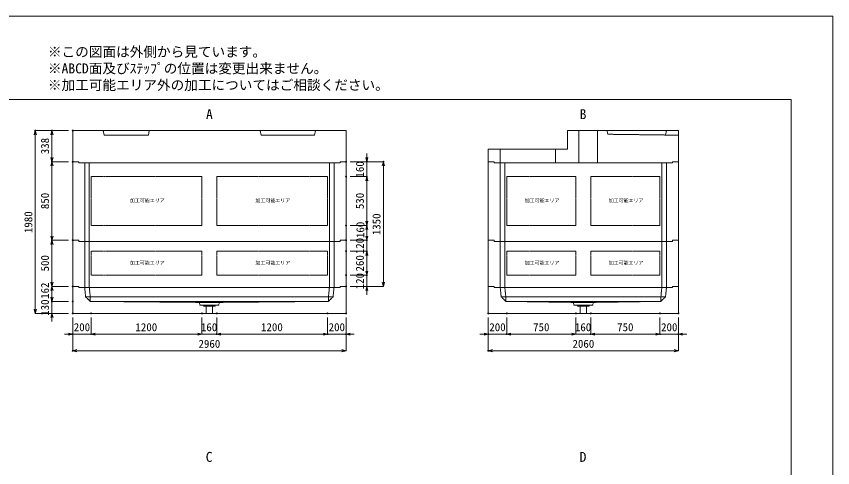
# Model space of a CAD drawing. Units: millimetres, scale not verified. Extents: x -6682 to 6682, y -4725 to 4725.
# Drawn here: x -2158 to 6682, y -164 to 4725 of the extents above; entities that cross this region are included whole.
import ezdxf
from ezdxf.enums import TextEntityAlignment as Align

# ---------------------------------------------------------------- set-up
doc = ezdxf.new("R2010")
doc.units = ezdxf.units.MM
doc.header["$LTSCALE"] = 20
doc.header["$PDMODE"] = 32
doc.header["$PDSIZE"] = 10
doc.linetypes.add('LONG_DASHED1', pattern=[7, 6, -1])
doc.linetypes.add('LONG_DOUBLE_CHAIN', pattern=[21.8, 18, -1, 0.6, -0.6, 0.6, -1])
for name, color, linetype, lineweight in [('0-0_D-TTL', 7, 'Continuous', 9), ('0-1_Defpoints', 7, 'Continuous', 9), ('0-3_D-TTL-TXT', 7, 'Continuous', 9), ('0-4_D-STR-TXT', 7, 'Continuous', 9), ('0-5_D-STR', 7, 'Continuous', 9), ('0-6_D-STR-STR5', 1, 'LONG_DOUBLE_CHAIN', 9), ('0-8_D-STR-DIM', 3, 'Continuous', 9), ('0-9_0', 7, 'Continuous', 9)]:
    doc.layers.add(name, color=color, linetype=linetype, lineweight=lineweight)
doc.styles.add('ＭＳ ゴシック', font='')
doc.styles.get('ＭＳ ゴシック').set_extended_font_data('MS Gothic')

# ---------------------------------------------------------------- blocks, each defined once
blk = doc.blocks.new('A$C4DE05FD1')
at = {"layer": '0-0_D-TTL', "color": 134}
for p, q in [((4000, 76000), (114800, 76000)), ((114800, 76000), (114800, 4000))]:
    blk.add_line(p, q, dxfattribs=at)
at = {"layer": '0-1_Defpoints', "color": 134}
for p, q in [((0, 84000), (118800, 84000)), ((118800, 84000), (118800, 0))]:
    blk.add_line(p, q, dxfattribs=at)
at = {"layer": '0-3_D-TTL-TXT', "style": 'ＭＳ ゴシック'}
for s, p in [('※この図面は外側から見ています。', (43260.9, 79815.7)), ('※ABCD面及びｽﾃｯﾌﾟの位置は変更出来ません。', (43260.9, 78215.7)), ('※加工可能エリア外の加工についてはご相談ください。', (43260.9, 76615.7))]:
    blk.add_text(s, height=962.2, dxfattribs=at).set_placement(p, align=Align.BOTTOM_LEFT)
blk = doc.blocks.new('A$C31CA379A')
at = {"layer": '0-4_D-STR-TXT', "style": 'ＭＳ ゴシック'}
for s, p in [('A', (-325.9, -2190.5)), ('B', (35638.6, -2190.5)), ('C', (-351.4, -35190.5)), ('D', (35638.6, -35190.5))]:
    blk.add_text(s, height=962.2, dxfattribs=at).set_placement(p, align=Align.BOTTOM_LEFT)
blk = doc.blocks.new('A$C4EAF5544')
at = {"layer": '0-5_D-STR'}
for p, q in [((-29600, 240), (-28300, 240)), ((-28300, 0), (-28300, 240)), ((-28300, 0), (28300, 0)), ((29600, 240), (28300, 240)), ((28300, 0), (28300, 240)), ((29600, 240), (29600, -5600))]:
    blk.add_line(p, q, dxfattribs=at)
at = {"layer": '0-5_D-STR', "linetype": 'LONG_DASHED1'}
for p, q in [((-27000, 0), (-26800, -2000)), ((27000, 0), (26800, -2000)), ((-26800, -2000), (26800, -2000)), ((-25800, -3000), (25800, -3000)), ((-2000, -3840), (-2200, -3219.5)), ((-2200, -3219.5), (2200, -3219.5)), ((25800, -3000), (2200, -3219.5)), ((26800, -2000), (25800, -3000)), ((-1199.4, -4020), (-1399.4, -3840)), ((1200.6, -4020), (-1199.4, -4020)), ((-653, -5600), (-698.5, -4020)), ((653, -5600), (698.5, -4020)), ((1200.6, -4020), (1400.6, -3840))]:
    blk.add_line(p, q, dxfattribs=at)
at = {"layer": '0-5_D-STR'}
blk.add_lwpolyline([(-29600, 240), (-29600, -5600), (29600, -5600)], dxfattribs=at)
at = {"layer": '0-5_D-STR', "linetype": 'LONG_DASHED1'}
for points in [[(-26000, 0), (-25800, -2000), (-25800, -3000)], [(26000, 0), (25800, -2000), (25800, -3000)], [(-26800, -2000), (-25800, -3000), (-2200, -3219.5)], [(-2000, -3840), (2000, -3840), (2200, -3219.5)]]:
    blk.add_lwpolyline(points, dxfattribs=at)
blk = doc.blocks.new('_Open30')
at = {"layer": '0-9_0'}
blk.add_line((0, 0), (-20, 0), dxfattribs=at)
blk.add_lwpolyline([(-20, 5.359), (0, 0), (-20, -5.359)], dxfattribs=at)
blk = doc.blocks.new('A$C4B400D59')
at = {"layer": '0-5_D-STR'}
for p, q in [((-20600, 240), (-19300, 240)), ((-19300, 0), (-19300, 240)), ((-19300, 0), (19300, 0)), ((20600, 240), (19300, 240)), ((19300, 0), (19300, 240)), ((20600, 240), (20600, -5600))]:
    blk.add_line(p, q, dxfattribs=at)
at = {"layer": '0-5_D-STR', "linetype": 'LONG_DASHED1'}
for p, q in [((-18000, 0), (-17800, -2000)), ((18000, 0), (17800, -2000)), ((-17800, -2000), (17800, -2000)), ((-16800, -3000), (16800, -3000)), ((-2000, -3840), (-2200, -3219.5)), ((-2200, -3219.5), (2200, -3219.5)), ((16800, -3000), (2200, -3219.5)), ((17800, -2000), (16800, -3000)), ((-1199.4, -4020), (-1399.4, -3840)), ((1200.6, -4020), (-1199.4, -4020)), ((-653, -5600), (-698.5, -4020)), ((653, -5600), (698.5, -4020)), ((1200.6, -4020), (1400.6, -3840))]:
    blk.add_line(p, q, dxfattribs=at)
at = {"layer": '0-5_D-STR'}
blk.add_lwpolyline([(-20600, 240), (-20600, -5600), (20600, -5600)], dxfattribs=at)
at = {"layer": '0-5_D-STR', "linetype": 'LONG_DASHED1'}
for points in [[(-17000, 0), (-16800, -2000), (-16800, -3000)], [(17000, 0), (16800, -2000), (16800, -3000)], [(-17800, -2000), (-16800, -3000), (-2200, -3219.5)], [(-2000, -3840), (2000, -3840), (2200, -3219.5)]]:
    blk.add_lwpolyline(points, dxfattribs=at)
blk = doc.blocks.new('A$C30C4160B')
at = {"layer": '0-5_D-STR'}
for p, q in [((-28300, 0), (-28300, 240)), ((-28300, 0), (28300, 0)), ((28300, 0), (28300, 240)), ((-29600, -16760), (-28300, -16760)), ((-28300, -17000), (-28300, -16760)), ((-28300, -17000), (28300, -17000)), ((29600, -16760), (28300, -16760)), ((28300, -17000), (28300, -16760))]:
    blk.add_line(p, q, dxfattribs=at)
at = {"layer": '0-5_D-STR', "linetype": 'LONG_DASHED1'}
for p, q in [((-27000, -17000), (-27000, 0)), ((-26000, -17000), (-26000, 0)), ((26000, -17000), (26000, 0)), ((27000, -17000), (27000, 0))]:
    blk.add_line(p, q, dxfattribs=at)
at = {"layer": '0-5_D-STR'}
for points in [[(-29600, -16760), (-29600, 240), (-28300, 240)], [(29600, -16760), (29600, 240), (28300, 240)]]:
    blk.add_lwpolyline(points, dxfattribs=at)
at = {"layer": '0-6_D-STR-STR5'}
for p, q in [((-25600, -2960), (-25600, -13560)), ((-1600, -2960), (-25600, -2960)), ((1600, -2960), (25600, -2960)), ((25600, -2960), (25600, -13560))]:
    blk.add_line(p, q, dxfattribs=at)
for points in [[(-1600, -2960), (-1600, -13560), (-25600, -13560)], [(1600, -2960), (1600, -13560), (25600, -13560)]]:
    blk.add_lwpolyline(points, dxfattribs=at)
blk = doc.blocks.new('A$C34C307F5')
at = {"layer": '0-5_D-STR'}
for p, q in [((-28300, 0), (-28300, 240)), ((-28300, 0), (28300, 0)), ((28300, 0), (28300, 240)), ((-29600, -9760), (-28300, -9760)), ((-28300, -10000), (-28300, -9760)), ((-28300, -10000), (28300, -10000)), ((29600, -9760), (28300, -9760)), ((28300, -10000), (28300, -9760))]:
    blk.add_line(p, q, dxfattribs=at)
at = {"layer": '0-5_D-STR', "linetype": 'LONG_DASHED1'}
for p, q in [((-27000, -10000), (-27000, 0)), ((-26000, -10000), (-26000, 0)), ((26000, -10000), (26000, 0)), ((27000, -10000), (27000, 0))]:
    blk.add_line(p, q, dxfattribs=at)
at = {"layer": '0-5_D-STR'}
for points in [[(-29600, -9760), (-29600, 240), (-28300, 240)], [(29600, -9760), (29600, 240), (28300, 240)]]:
    blk.add_lwpolyline(points, dxfattribs=at)
at = {"layer": '0-6_D-STR-STR5'}
for p, q in [((-25600, -2160), (-25600, -7360)), ((-1600, -2160), (-25600, -2160)), ((1600, -2160), (25600, -2160)), ((25600, -2160), (25600, -7360))]:
    blk.add_line(p, q, dxfattribs=at)
for points in [[(-1600, -2160), (-1600, -7360), (-25600, -7360)], [(1600, -2160), (1600, -7360), (25600, -7360)]]:
    blk.add_lwpolyline(points, dxfattribs=at)
blk = doc.blocks.new('A$C4EC6365B')
at = {"layer": '0-5_D-STR'}
for p, q in [((-19300, 0), (-19300, 240)), ((-19300, 0), (19300, 0)), ((19300, 0), (19300, 240)), ((-20600, -9760), (-19300, -9760)), ((-19300, -10000), (-19300, -9760)), ((-19300, -10000), (19300, -10000)), ((20600, -9760), (19300, -9760)), ((19300, -10000), (19300, -9760))]:
    blk.add_line(p, q, dxfattribs=at)
at = {"layer": '0-5_D-STR', "linetype": 'LONG_DASHED1'}
for p, q in [((-18000, -10000), (-18000, 0)), ((-17000, -10000), (-17000, 0)), ((17000, -10000), (17000, 0)), ((18000, -10000), (18000, 0))]:
    blk.add_line(p, q, dxfattribs=at)
at = {"layer": '0-5_D-STR'}
for points in [[(-20600, -9760), (-20600, 240), (-19300, 240)], [(20600, -9760), (20600, 240), (19300, 240)]]:
    blk.add_lwpolyline(points, dxfattribs=at)
at = {"layer": '0-6_D-STR-STR5'}
for p, q in [((-16600, -2160), (-16600, -7360)), ((-1600, -2160), (-16600, -2160)), ((-1600, -2160), (-1600, -7360)), ((1600, -2160), (16600, -2160)), ((16600, -2160), (16600, -7360)), ((-1600, -7360), (-16600, -7360))]:
    blk.add_line(p, q, dxfattribs=at)
blk.add_lwpolyline([(1600, -2160), (1600, -7360), (16600, -7360)], dxfattribs=at)
blk = doc.blocks.new('A$C588E43C9')
at = {"layer": '0-5_D-STR'}
for p, q in [((-19300, 0), (-19300, 240)), ((-19300, 0), (19300, 0)), ((19300, 0), (19300, 240)), ((-20600, -16760), (-19300, -16760)), ((-19300, -17000), (-19300, -16760)), ((-19300, -17000), (19300, -17000)), ((20600, -16760), (19300, -16760)), ((19300, -17000), (19300, -16760))]:
    blk.add_line(p, q, dxfattribs=at)
at = {"layer": '0-5_D-STR', "linetype": 'LONG_DASHED1'}
for p, q in [((-18000, -17000), (-18000, 0)), ((-17000, -17000), (-17000, 0)), ((17000, -17000), (17000, 0)), ((18000, -17000), (18000, 0))]:
    blk.add_line(p, q, dxfattribs=at)
at = {"layer": '0-5_D-STR'}
for points in [[(-20600, -16760), (-20600, 240), (-19300, 240)], [(20600, -16760), (20600, 240), (19300, 240)]]:
    blk.add_lwpolyline(points, dxfattribs=at)
at = {"layer": '0-6_D-STR-STR5'}
for p, q in [((-16600, -2960), (-16600, -13560)), ((-1600, -2960), (-16600, -2960)), ((-1600, -2960), (-1600, -13560)), ((1600, -2960), (16600, -2960)), ((16600, -2960), (16600, -13560)), ((-1600, -13560), (-16600, -13560))]:
    blk.add_line(p, q, dxfattribs=at)
blk.add_lwpolyline([(1600, -2960), (1600, -13560), (16600, -13560)], dxfattribs=at)
blk = doc.blocks.new('A$C7CB40E4C')
at = {"layer": '0-5_D-STR'}
for p, q in [((29600, 7000), (-29600, 7000)), ((-29600, 240), (-29600, 7000)), ((-23000, 7000), (-22800, 6000)), ((-13200, 6000), (-22800, 6000)), ((-13000, 7000), (-13200, 6000)), ((11000, 7000), (11200, 6000)), ((29600, 7000), (29600, 240)), ((-29600, 240), (-28300, 240)), ((-28300, 0), (-28300, 240)), ((28300, 0), (-28300, 0)), ((29600, 240), (28300, 240)), ((28300, 0), (28300, 240))]:
    blk.add_line(p, q, dxfattribs=at)
blk.add_lwpolyline([(23000, 7000), (22800, 6000), (11200, 6000)], dxfattribs=at)
blk = doc.blocks.new('A$C64A747F0')
at = {"layer": '0-5_D-STR'}
for p, q in [((-7000, -3400), (-7000, 20600)), ((-240, 20600), (-7000, 20600)), ((-240, 20600), (-240, 19300)), ((0, 19300), (-240, 19300)), ((0, -19300), (0, 19300)), ((-7000, -3400), (-3000, -3400)), ((-3000, -20600), (-3000, -3400)), ((-240, -20600), (-240, -19300)), ((0, -19300), (-240, -19300)), ((-3000, -20600), (-240, -20600))]:
    blk.add_line(p, q, dxfattribs=at)
at = {"layer": '0-5_D-STR', "linetype": 'LONG_DASHED1'}
for p, q in [((-6200, 5300), (-6000, 20600)), ((-6036.1, 17800.5), (-7000, 18000)), ((-6200, 5300), (-7000, 5100)), ((0, 3100), (-7000, 3100)), ((0, -1000), (-7000, -1000)), ((-3000, -6000), (0, -6000)), ((-3000, -18000), (0, -18000))]:
    blk.add_line(p, q, dxfattribs=at)

msp = doc.modelspace()

# ---------------------------------------------------------------- linework, layer by layer
at = {"layer": '0-1_Defpoints'}
for p in [(-1952.5, 3487.5), (-1772.5, 3487.5), (-1547.5, 3487.5), (-1547.5, 3487.5), (-1772.5, 3149.5), (-1547.5, 3149.5), (1412.5, 3149.5), (1412.5, 3149.5), (1637.5, 3149.5), (1817.5, 3149.5), (1412.5, 2989.5), (1637.5, 2989.5), (1412.5, 2459.5), (1412.5, 2459.5), (1637.5, 2459.5), (-1772.5, 2299.5), (-1547.5, 2299.5), (-1547.5, 2299.5), (1412.5, 2299.5), (1637.5, 2299.5), (1412.5, 2179.5), (1637.5, 2179.5), (1412.5, 1919.5), (1637.5, 1919.5), (-1547.5, 1799.5), (-1547.5, 1799.5), (1412.5, 1799.5), (1412.5, 1799.5), (-1772.5, 1637.5), (-1547.5, 1637.5), (-1547.5, 1507.5), (-1547.5, 1507.5), (-1347.5, 1507.5), (-147.5, 1507.5), (12.5, 1507.5), (1212.5, 1507.5), (1412.5, 1507.5), (1412.5, 1507.5), (2952.5, 1507.5), (3152.5, 1507.5), (3902.5, 1507.5), (4062.5, 1507.5), (4062.5, 1507.5), (4812.5, 1507.5), (5012.5, 1507.5), (-1547.5, 1282.5), (-1347.5, 1282.5), (12.5, 1282.5), (1212.5, 1282.5), (1412.5, 1282.5), (2952.5, 1282.5), (3152.5, 1282.5), (4062.5, 1282.5), (4812.5, 1282.5), (5012.5, 1282.5), (-1547.5, 1102.5), (2952.5, 1102.5)]:
    msp.add_point(p, dxfattribs=at)
at = {"layer": '0-8_D-STR-DIM'}
for p, q in [((-1592.5, 3487.5), (-1952.5, 3487.5)), ((-1592.5, 3487.5), (-1772.5, 3487.5)), ((-1952.5, 1552.5), (-1952.5, 3442.5)), ((-1772.5, 3194.5), (-1772.5, 3442.5)), ((1637.5, 3194.5), (1637.5, 3239.5)), ((-1592.5, 3149.5), (-1772.5, 3149.5)), ((-1592.5, 3149.5), (-1772.5, 3149.5)), ((-1772.5, 2344.5), (-1772.5, 3104.5)), ((1457.5, 3149.5), (1637.5, 3149.5)), ((1457.5, 3149.5), (1817.5, 3149.5)), ((1637.5, 2989.5), (1637.5, 3149.5)), ((1817.5, 1844.5), (1817.5, 3104.5)), ((1457.5, 2989.5), (1637.5, 2989.5)), ((1457.5, 2989.5), (1637.5, 2989.5)), ((1637.5, 2944.5), (1637.5, 2899.5)), ((1637.5, 2504.5), (1637.5, 2944.5)), ((1457.5, 2459.5), (1637.5, 2459.5)), ((1457.5, 2459.5), (1637.5, 2459.5)), ((1637.5, 2344.5), (1637.5, 2414.5)), ((1637.5, 2344.5), (1637.5, 2389.5)), ((-1592.5, 2299.5), (-1772.5, 2299.5)), ((-1592.5, 2299.5), (-1772.5, 2299.5)), ((1457.5, 2299.5), (1637.5, 2299.5)), ((1457.5, 2299.5), (1637.5, 2299.5)), ((1637.5, 2179.5), (1637.5, 2299.5)), ((-1772.5, 1844.5), (-1772.5, 2254.5)), ((1457.5, 2179.5), (1637.5, 2179.5)), ((1457.5, 2179.5), (1637.5, 2179.5)), ((1637.5, 2134.5), (1637.5, 2089.5)), ((1637.5, 1964.5), (1637.5, 2134.5)), ((1637.5, 1964.5), (1637.5, 2009.5)), ((1457.5, 1919.5), (1637.5, 1919.5)), ((1457.5, 1919.5), (1637.5, 1919.5)), ((1637.5, 1799.5), (1637.5, 1919.5)), ((-1592.5, 1799.5), (-1772.5, 1799.5)), ((-1592.5, 1799.5), (-1772.5, 1799.5)), ((1457.5, 1799.5), (1817.5, 1799.5)), ((1457.5, 1799.5), (1637.5, 1799.5)), ((-1772.5, 1754.5), (-1772.5, 1682.5)), ((-1772.5, 1682.5), (-1772.5, 1727.5)), ((1637.5, 1754.5), (1637.5, 1709.5)), ((-1592.5, 1637.5), (-1772.5, 1637.5)), ((-1772.5, 1507.5), (-1772.5, 1637.5)), ((-1592.5, 1637.5), (-1772.5, 1637.5)), ((-1592.5, 1507.5), (-1952.5, 1507.5)), ((-1592.5, 1507.5), (-1772.5, 1507.5)), ((-1772.5, 1462.5), (-1772.5, 1417.5)), ((-1547.5, 1462.5), (-1547.5, 1102.5)), ((-1547.5, 1462.5), (-1547.5, 1282.5)), ((-1347.5, 1462.5), (-1347.5, 1282.5)), ((-1347.5, 1462.5), (-1347.5, 1282.5)), ((-147.5, 1462.5), (-147.5, 1282.5)), ((-147.5, 1462.5), (-147.5, 1282.5)), ((12.5, 1462.5), (12.5, 1282.5)), ((12.5, 1462.5), (12.5, 1282.5)), ((1212.5, 1462.5), (1212.5, 1282.5)), ((1212.5, 1462.5), (1212.5, 1282.5)), ((1412.5, 1462.5), (1412.5, 1102.5)), ((1412.5, 1462.5), (1412.5, 1282.5)), ((2952.5, 1462.5), (2952.5, 1102.5)), ((2952.5, 1462.5), (2952.5, 1282.5)), ((3152.5, 1462.5), (3152.5, 1282.5)), ((3152.5, 1462.5), (3152.5, 1282.5)), ((3902.5, 1462.5), (3902.5, 1282.5)), ((3902.5, 1462.5), (3902.5, 1282.5)), ((4062.5, 1462.5), (4062.5, 1282.5)), ((4062.5, 1462.5), (4062.5, 1282.5)), ((4812.5, 1462.5), (4812.5, 1282.5)), ((4812.5, 1462.5), (4812.5, 1282.5)), ((5012.5, 1462.5), (5012.5, 1102.5)), ((5012.5, 1462.5), (5012.5, 1282.5)), ((-1592.5, 1282.5), (-1637.5, 1282.5)), ((-1347.5, 1282.5), (-1547.5, 1282.5)), ((-192.5, 1282.5), (-1302.5, 1282.5)), ((-1302.5, 1282.5), (-1257.5, 1282.5)), ((-192.5, 1282.5), (-237.5, 1282.5)), ((-147.5, 1282.5), (12.5, 1282.5)), ((57.5, 1282.5), (102.5, 1282.5)), ((57.5, 1282.5), (1167.5, 1282.5)), ((1167.5, 1282.5), (1122.5, 1282.5)), ((1212.5, 1282.5), (1412.5, 1282.5)), ((1457.5, 1282.5), (1502.5, 1282.5)), ((2907.5, 1282.5), (2862.5, 1282.5)), ((3152.5, 1282.5), (2952.5, 1282.5)), ((3857.5, 1282.5), (3197.5, 1282.5)), ((3197.5, 1282.5), (3242.5, 1282.5)), ((3857.5, 1282.5), (3812.5, 1282.5)), ((3902.5, 1282.5), (4062.5, 1282.5)), ((4107.5, 1282.5), (4152.5, 1282.5)), ((4107.5, 1282.5), (4767.5, 1282.5)), ((4767.5, 1282.5), (4722.5, 1282.5)), ((4812.5, 1282.5), (5012.5, 1282.5)), ((5057.5, 1282.5), (5102.5, 1282.5)), ((1367.5, 1102.5), (-1502.5, 1102.5)), ((4967.5, 1102.5), (2997.5, 1102.5))]:
    msp.add_line(p, q, dxfattribs=at)

# ---------------------------------------------------------------- block references
at = {"layer": '0-0_D-TTL', "xscale": 0.1125, "yscale": 0.1125}
msp.add_blockref('A$C4DE05FD1', (-6682.5, -4725), dxfattribs=at)
at = {"layer": '0-4_D-STR-TXT', "xscale": 0.1125, "yscale": 0.1125}
msp.add_blockref('A$C31CA379A', (-67.5, 3825), dxfattribs=at)
at = {"layer": '0-5_D-STR', "xscale": 0.05, "yscale": 0.05}
for name, p in [('A$C7CB40E4C', (-67.5, 3137.5)), ('A$C30C4160B', (-67.5, 3137.5)), ('A$C588E43C9', (3982.5, 3137.5)), ('A$C34C307F5', (-67.5, 2287.5)), ('A$C4EC6365B', (3982.5, 2287.5)), ('A$C4EAF5544', (-67.5, 1787.5)), ('A$C4B400D59', (3982.5, 1787.5))]:
    msp.add_blockref(name, p, dxfattribs=at)
at = {"layer": '0-5_D-STR', "xscale": 0.05, "yscale": 0.05, "rotation": 270}
msp.add_blockref('A$C64A747F0', (3982.5, 3137.5), dxfattribs=at)
at = {"layer": '0-8_D-STR-DIM', "xscale": 2.25, "yscale": 2.25}
for p, rotation in [((-1952.5, 3487.5), 90), ((-1772.5, 3487.5), 90), ((-1772.5, 3149.5), 270), ((1637.5, 3149.5), 270), ((-1772.5, 3149.5), 90), ((1817.5, 3149.5), 90), ((1637.5, 2989.5), 90), ((1637.5, 2989.5), 90), ((1637.5, 2459.5), 270), ((1637.5, 2459.5), 90), ((-1772.5, 2299.5), 270), ((-1772.5, 2299.5), 90), ((1637.5, 2299.5), 270), ((1637.5, 2299.5), 270), ((1637.5, 2179.5), 90), ((1637.5, 2179.5), 90), ((1637.5, 1919.5), 270), ((1637.5, 1919.5), 270), ((-1772.5, 1799.5), 270), ((-1772.5, 1799.5), 90), ((1637.5, 1799.5), 90), ((1817.5, 1799.5), 270), ((-1772.5, 1637.5), 270), ((-1772.5, 1637.5), 270), ((-1952.5, 1507.5), 270), ((-1772.5, 1507.5), 90), ((-1347.5, 1282.5), 180), ((-1347.5, 1282.5), 180), ((12.5, 1282.5), 180), ((12.5, 1282.5), 180), ((1412.5, 1282.5), 180), ((3152.5, 1282.5), 180), ((3152.5, 1282.5), 180), ((4062.5, 1282.5), 180), ((4062.5, 1282.5), 180), ((5012.5, 1282.5), 180), ((-1547.5, 1102.5), 180), ((2952.5, 1102.5), 180)]:
    msp.add_blockref('_Open30', p, dxfattribs=dict(at, rotation=rotation))
for p in [(-1547.5, 1282.5), (-147.5, 1282.5), (-147.5, 1282.5), (1212.5, 1282.5), (1212.5, 1282.5), (2952.5, 1282.5), (3902.5, 1282.5), (3902.5, 1282.5), (4812.5, 1282.5), (4812.5, 1282.5), (1412.5, 1102.5), (5012.5, 1102.5)]:
    msp.add_blockref('_Open30', p, dxfattribs=at)

# ---------------------------------------------------------------- texts
at = {"layer": '0-6_D-STR-STR5', "style": 'ＭＳ ゴシック'}
for p in [(-927.98, 2699.29), (432.02, 2699.29), (3347.02, 2699.31), (4257.02, 2699.31), (-927.98, 2024.29), (432.02, 2024.29), (3347.02, 2024.31), (4257.02, 2024.31)]:
    msp.add_text('加工可能エリア', height=38.42, dxfattribs=at).set_placement(p, align=Align.BOTTOM_LEFT)
at = {"layer": '0-8_D-STR-DIM', "style": 'ＭＳ ゴシック'}
for s, p in [('338', (-1778.35, 3231.2)), ('160', (1631.65, 2978.33)), ('850', (-1778.35, 2636.53)), ('530', (1631.65, 2636.53)), ('1980', (-1958.35, 2377.08)), ('1350', (1811.65, 2354.08)), ('160', (1636.65, 2323.33)), ('120', (1631.65, 2148.33)), ('500', (-1778.35, 1961.53)), ('260', (1631.65, 1961.3)), ('120', (1631.65, 1768.33)), ('162', (-1778.35, 1664.28)), ('130', (-1778.35, 1481.33))]:
    msp.add_text(s, height=86.66, rotation=90, dxfattribs=at).set_placement(p, align=Align.BOTTOM_LEFT)
for s, p in [('200', (-1535.7, 1288.35)), ('1200', (-867.92, 1288.35)), ('160', (-158.67, 1288.35)), ('1200', (492.08, 1288.35)), ('200', (1224.3, 1288.35)), ('200', (2964.3, 1288.35)), ('750', (3438.4, 1288.35)), ('160', (3891.33, 1288.35)), ('750', (4348.4, 1288.35)), ('200', (4824.3, 1288.35)), ('2960', (-184.95, 1108.35)), ('2060', (3865.05, 1108.35))]:
    msp.add_text(s, height=86.66, dxfattribs=at).set_placement(p, align=Align.BOTTOM_LEFT)

doc.saveas('drawing.dxf')
